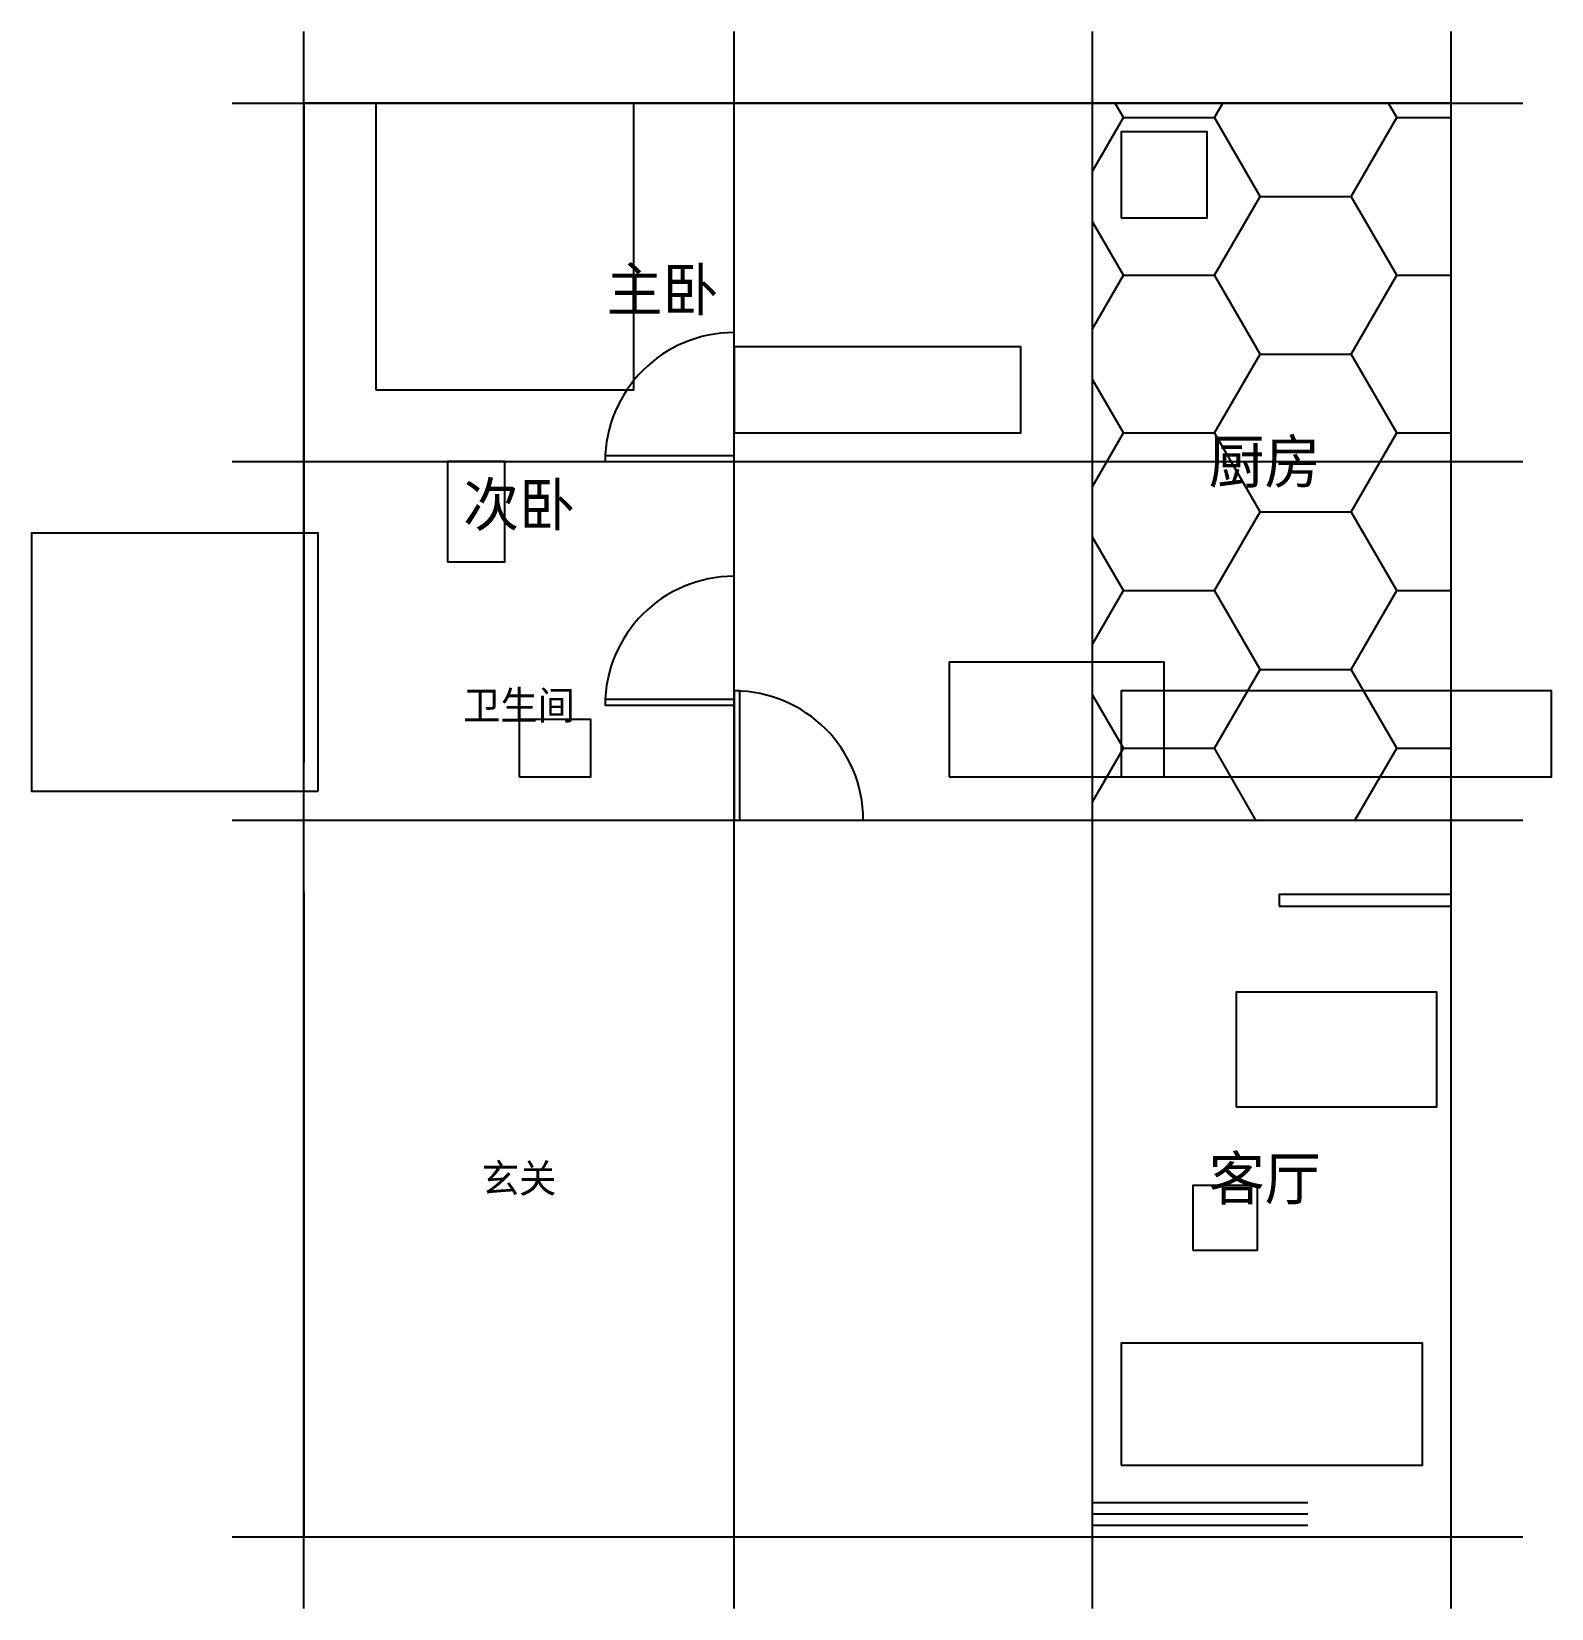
# Model space of a CAD drawing. Header units: millimetres. Extents: x -1900 to 8700, y -500 to 10500.
import ezdxf
from ezdxf.enums import TextEntityAlignment as Align

# ---------------------------------------------------------------- set-up
doc = ezdxf.new("R2010")
doc.units = ezdxf.units.MM
for name, color, linetype in [('AXIS', 1, 'Continuous'), ('DOOR', 30, 'Continuous'), ('FURNITURE', 8, 'Continuous'), ('HATCH', 9, 'Continuous'), ('TEXT', 3, 'Continuous'), ('WALL', 7, 'Continuous'), ('WINDOW', 140, 'Continuous')]:
    doc.layers.add(name, color=color, linetype=linetype)

# ---------------------------------------------------------------- blocks, each defined once
blk = doc.blocks.new('SOFA_3P')
at = {"layer": 'FURNITURE'}
blk.add_lwpolyline([(0, 0), (2100, 0), (2100, 850), (0, 850)], close=True, dxfattribs=at)
blk = doc.blocks.new('TV_55')
at = {"layer": 'FURNITURE'}
blk.add_lwpolyline([(0, 0), (1200, 0), (1200, 80), (0, 80)], close=True, dxfattribs=at)
blk = doc.blocks.new('CHAIR')
at = {"layer": 'FURNITURE'}
blk.add_lwpolyline([(0, 0), (450, 0), (450, 450), (0, 450)], close=True, dxfattribs=at)
blk = doc.blocks.new('KITCHEN_COUNTER')
at = {"layer": 'FURNITURE'}
blk.add_lwpolyline([(0, 0), (3000, 0), (3000, 600), (0, 600)], close=True, dxfattribs=at)
blk = doc.blocks.new('FRIDGE')
at = {"layer": 'FURNITURE'}
blk.add_lwpolyline([(0, 0), (600, 0), (600, 600), (0, 600)], close=True, dxfattribs=at)
blk = doc.blocks.new('BED_1800')
at = {"layer": 'FURNITURE'}
blk.add_lwpolyline([(0, 0), (1800, 0), (1800, 2000), (0, 2000)], close=True, dxfattribs=at)
blk = doc.blocks.new('WARDROBE')
at = {"layer": 'FURNITURE'}
blk.add_lwpolyline([(0, 0), (2000, 0), (2000, 600), (0, 600)], close=True, dxfattribs=at)
blk = doc.blocks.new('TOILET')
at = {"layer": 'FURNITURE'}
blk.add_lwpolyline([(0, 0), (400, 0), (400, 700), (0, 700)], close=True, dxfattribs=at)
blk = doc.blocks.new('BATHTUB')
at = {"layer": 'FURNITURE'}
blk.add_lwpolyline([(0, 0), (1500, 0), (1500, 800), (0, 800)], close=True, dxfattribs=at)
blk = doc.blocks.new('WASH_BASIN')
at = {"layer": 'FURNITURE'}
blk.add_lwpolyline([(0, 0), (500, 0), (500, 400), (0, 400)], close=True, dxfattribs=at)
blk = doc.blocks.new('TABLE_DINING')
at = {"layer": 'FURNITURE'}
blk.add_lwpolyline([(0, 0), (1400, 0), (1400, 800), (0, 800)], close=True, dxfattribs=at)
blk = doc.blocks.new('M_900')
at = {"layer": 'DOOR'}
blk.add_lwpolyline([(0, 0), (40, 0), (40, 900), (0, 900)], close=True, dxfattribs=at)
blk.add_arc((0, 0), 900, 0, 90, dxfattribs=at)
blk = doc.blocks.new('W_1500')
at = {"layer": 'WINDOW'}
for p, q in [((0, 240), (1500, 240)), ((0, 160), (1500, 160)), ((0, 80), (1500, 80)), ((0, 0), (1500, 0))]:
    blk.add_line(p, q, dxfattribs=at)

msp = doc.modelspace()

# ---------------------------------------------------------------- hatches: boundary and pattern name
at = {"layer": 'HATCH'}
h = msp.add_hatch(dxfattribs=at)
h.set_pattern_fill('HONEY', scale=200)
h.paths.add_polyline_path([(5500, 5000), (8000, 5000), (8000, 10000), (5500, 10000)])
h = msp.add_hatch(dxfattribs=at)
h.set_pattern_fill('AR-CONC', scale=600)
h.paths.add_polyline_path([(5500, 0), (8000, 0), (8000, 5000), (5500, 5000)])

# ---------------------------------------------------------------- linework, layer by layer
at = {"layer": 'AXIS'}
for p, q in [((0, -500), (0, 10500)), ((3000, -500), (3000, 10500)), ((5500, -500), (5500, 10500)), ((8000, -500), (8000, 10500)), ((-500, 10000), (8500, 10000)), ((-500, 7500), (8500, 7500)), ((-500, 5000), (8500, 5000)), ((-500, 0), (8500, 0))]:
    msp.add_line(p, q, dxfattribs=at)
at = {"layer": 'WALL'}
for p, q in [((8000, 10000), (0, 10000)), ((0, 10000), (0, 5400)), ((5500, 5000), (5500, 10000)), ((8000, 0), (8000, 10000)), ((0, 7500), (3000, 7500)), ((3000, 6700), (3000, 7500)), ((3900, 7500), (5500, 7500)), ((3000, 5000), (3000, 5800)), ((0, 5000), (3000, 5000)), ((4500, 5000), (8000, 5000)), ((5500, 0), (5500, 5000)), ((0, 4500), (0, 0)), ((0, 0), (5500, 0)), ((7000, 0), (8000, 0))]:
    msp.add_line(p, q, dxfattribs=at)

# ---------------------------------------------------------------- block references
at = {"layer": 'DOOR', "rotation": 90}
for p in [(3000, 7500), (3000, 5800)]:
    msp.add_blockref('M_900', p, dxfattribs=at)
at = {"layer": 'DOOR'}
msp.add_blockref('M_900', (3000, 5000), dxfattribs=at)
at = {"layer": 'FURNITURE'}
for name, p in [('BED_1800', (500, 8000)), ('FRIDGE', (5700, 9200)), ('WARDROBE', (3000, 7700)), ('TOILET', (1000, 6800)), ('BATHTUB', (4500, 5300)), ('KITCHEN_COUNTER', (5700, 5300)), ('WASH_BASIN', (1500, 5300)), ('TV_55', (6800, 4400)), ('TABLE_DINING', (6500, 3000)), ('CHAIR', (6200, 2000)), ('SOFA_3P', (5700, 500))]:
    msp.add_blockref(name, p, dxfattribs=at)
at = {"layer": 'FURNITURE', "rotation": 90}
msp.add_blockref('BED_1800', (100, 5200), dxfattribs=at)
at = {"layer": 'WINDOW'}
msp.add_blockref('W_1500', (5500, 0), dxfattribs=at)

# ---------------------------------------------------------------- texts
at = {"layer": 'TEXT'}
for s, height, p in [('主卧', 300, (2500, 8700)), ('厨房', 300, (6700, 7500)), ('次卧', 300, (1500, 7200)), ('卫生间', 200, (1500, 5800)), ('客厅', 300, (6700, 2500)), ('玄关', 200, (1500, 2500))]:
    msp.add_text(s, height=height, dxfattribs=at).set_placement(p, align=Align.MIDDLE_CENTER)

doc.saveas('drawing.dxf')
